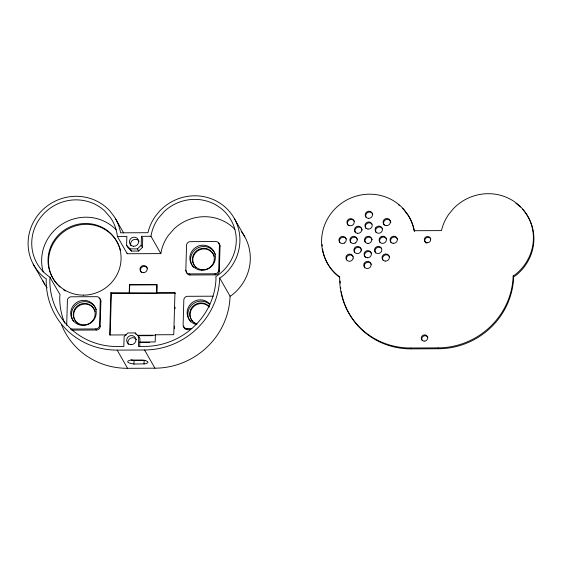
<?xml version="1.0" encoding="UTF-8"?>
<svg xmlns="http://www.w3.org/2000/svg" width="562" height="562" viewBox="0 0 562 562"><rect width="100%" height="100%" fill="white"/><g stroke="black" fill="none" stroke-linecap="round" stroke-linejoin="round"><path stroke-width="0.84" d="M66.681 325.475L67.412 300.389A3.688 3.548 -29.7 0 1 71.17 296.792L96.727 296.687A3.688 3.548 -29.7 0 1 100.275 300.248L100.893 301.337L100.169 326.417A3.688 3.548 -29.7 0 1 96.411 330.013L71.704 330.119M100.169 326.417L99.551 325.335L100.275 300.248M157.079 285.679L156.868 292.935L110.876 292.697L109.653 334.973L126.253 334.91M110.173 334.98L111.374 293.561L110.876 292.697M117.367 236.419L127.251 253.75L160.844 253.61L150.96 236.279L141.469 236.314L142.706 238.485L142.446 247.442L138.688 251.038L131.389 251.073L127.834 247.505L126.605 245.334L126.864 236.377L117.367 236.419L117.303 235.71A43.316 41.7 -29.7 0 0 110.391 217.487L104.658 210.905A43.316 41.7 -29.7 0 0 41.693 216.082A43.316 41.7 -29.7 0 0 49.849 277.108L60.022 294.614L59.727 297.333A70.046 67.433 -29.7 0 0 64.658 323.038M129.232 292.619L129.464 284.555L156.854 284.435L157.1 284.871L129.71 284.99L129.464 284.555M129.478 293.048L129.71 284.99M133.96 364.043L133.018 363.916A10.137 2.367 1.7 0 1 130.82 360.059L142.629 360.01A10.137 2.367 1.7 0 1 144.827 363.867L133.96 364.043L134.065 360.46L133.124 360.333A10.137 2.367 1.7 0 1 131.058 359.933M142.446 247.442L141.21 245.278L141.469 236.314M50.137 277.284L49.842 280.002A70.046 67.433 -29.7 0 0 117.591 346.522L123.83 346.494L124.118 336.554L127.869 332.957L135.175 332.922L138.723 336.49L138.435 346.438L144.673 346.41A70.046 67.433 -29.7 0 0 215.984 279.265L215.871 276.56L217.157 275.724A43.316 41.7 -29.7 0 0 227.097 214.375A43.316 41.7 -29.7 0 0 164.252 211.474L158.329 218.267A43.316 41.7 -29.7 0 0 151.262 234.565L150.96 236.279M139.741 346.115L139.959 338.661L138.723 336.49M144.034 364L144.139 360.418L144.933 360.284M156.854 284.435L156.615 292.5L174.972 292.423L173.742 334.706L155.393 334.783L155.182 341.949L139.776 342.012M174.438 328.672L174.515 326.079M175.014 308.819L175.063 307.098M186.444 271.418L185.825 270.329L186.549 245.25A3.688 3.548 -29.7 0 1 190.307 241.653L215.871 241.541A3.688 3.548 -29.7 0 1 219.419 245.109L220.037 246.191L219.306 271.277A3.688 3.548 -29.7 0 1 215.555 274.874L189.991 274.98A3.688 3.548 -29.7 0 1 186.542 272.338M219.306 271.277L218.688 270.196L219.419 245.109M160.844 253.61L161.146 251.895A43.316 41.7 -29.7 0 1 168.214 235.597L174.136 228.804A43.316 41.7 -29.7 0 1 234.797 229.261M126.605 245.334L130.152 248.903L137.451 248.875L141.21 245.278M219.679 278.021L221.639 276.834A46.997 45.241 -29.7 0 0 227.996 209.851A46.997 45.241 -29.7 0 0 159.587 211.115L155.288 216.391A46.997 45.241 -29.7 0 0 147.968 232.71L120.577 232.823A46.997 45.241 -29.7 0 0 114.191 216.56L110.201 211.326A46.997 45.241 -29.7 0 0 41.848 210.638A46.997 45.241 -29.7 0 0 44.328 277.586L46.217 278.752A73.734 70.981 -29.7 0 0 117.177 350.105L127.56 368.307L154.943 368.187A73.734 70.981 -29.7 0 0 226.753 315.682L227.561 312.957A73.734 70.981 -29.7 0 0 230.062 296.216L219.679 278.021A73.734 70.981 -29.7 0 1 144.567 349.993L117.177 350.105M230.062 296.216L232.015 295.036A46.997 45.241 -29.7 0 0 241.231 231.389M410.66 347.997L438.051 347.885A73.734 70.981 -29.7 0 0 513.162 275.914L515.115 274.727A46.997 45.241 -29.7 0 0 521.48 207.743A46.997 45.241 -29.7 0 0 453.07 209.008L448.771 214.284A46.997 45.241 -29.7 0 0 441.444 230.603L414.053 230.715A46.997 45.241 -29.7 0 0 407.675 214.452L403.685 209.219A46.997 45.241 -29.7 0 0 335.331 208.53A46.997 45.241 -29.7 0 0 337.811 275.478L339.701 276.644A73.734 70.981 -29.7 0 0 410.66 347.997L411.152 348.869L438.543 348.749A73.734 70.981 -29.7 0 0 513.654 276.778L515.614 275.598A46.997 45.241 -29.7 0 0 524.824 211.951M185.825 270.329A3.688 3.548 -29.7 0 0 189.373 273.898L214.937 273.792A3.688 3.548 -29.7 0 0 218.688 270.196M111.374 293.561L175.463 293.287M213.153 296.195L187.596 296.3A3.688 3.548 -29.7 0 0 183.837 299.897L183.114 324.984A3.688 3.548 -29.7 0 0 186.661 328.552L187.279 329.634L190.687 329.62M70.236 329.044L95.793 328.932A3.688 3.548 -29.7 0 0 99.551 325.335M186.661 328.552L191.768 328.531M137.669 335.289L155.639 335.219L155.393 334.783M137.367 335.725L152.288 335.669M140.029 342.448L149.443 342.406M134.065 360.46L144.139 360.418M339.56 277.122L338.303 276.342A46.997 45.241 -29.7 0 1 322.981 251.179M116.109 229.767L114.543 228.235A43.316 41.7 -29.7 0 0 62.649 223.817A43.316 41.7 -29.7 0 0 43.225 272.008M513.162 275.914L513.654 276.778M438.051 347.885L438.543 348.749M234.459 218.695L244.842 236.897M214.937 273.792L215.555 274.874M189.373 273.898L189.991 274.98M137.451 248.875L138.688 251.038M115.343 218.435L123.563 232.837M156.615 292.5L156.868 292.935M130.152 248.903L131.389 251.073M135.175 332.922L135.997 334.369M144.567 349.993L154.943 368.187M95.793 328.932L96.411 330.013M33.207 264.105L44.665 284.21M371.313 264.435L370.99 263.782A3.688 3.548 -29.7 0 0 364.668 264.281L364.345 265.173A3.688 3.548 -29.7 0 0 364.843 267.849M127.188 253.041L127.251 253.75M127.56 368.307A73.734 70.981 -29.7 0 1 62.438 326.922M62.157 326.283A73.734 70.981 -29.7 0 1 61.363 324.351M47.11 287.863A46.997 45.241 -29.7 0 1 42.607 280.34M57.851 284.955A36.867 35.49 -29.7 0 1 65.536 230.518A36.867 35.49 -29.7 0 1 118.758 245.278M119.046 245.966A36.867 35.49 -29.7 0 1 120.451 250.202M65.41 291.004A36.867 35.49 -29.7 0 1 63.513 289.795M59.986 287.034A36.867 35.49 -29.7 0 1 58.364 285.489M196.967 323.909A11.057 10.65 -29.7 0 1 191.628 307.857A11.057 10.65 -29.7 0 1 209.001 306.445M194.326 323.045A11.057 10.65 -29.7 0 1 193.454 322.342M192.668 321.548A11.057 10.65 -29.7 0 1 193.918 306.36A11.057 10.65 -29.7 0 1 209.366 307.091M196.707 324.611A12.905 12.42 -29.7 0 1 189.12 305.988A12.905 12.42 -29.7 0 1 209.774 304.077M190.785 321.963A12.905 12.42 -29.7 0 1 192.078 304.646A12.905 12.42 -29.7 0 1 209.745 304.569M187.279 329.634A3.688 3.548 -29.7 0 1 183.725 326.065M130.995 245.889A4.7 4.524 -29.7 0 1 133.032 239.946A4.7 4.524 -29.7 0 1 139.165 241.302M128.375 344.422A4.7 4.524 -29.7 0 1 130.187 338.415A4.7 4.524 -29.7 0 1 136.376 339.546M141.673 272.711A3.688 3.548 -29.7 0 1 142.088 267.027A3.688 3.548 -29.7 0 1 147.567 268.713M75.547 321.169A11.057 10.65 -29.7 0 1 79.895 305.257A11.057 10.65 -29.7 0 1 95.111 311.446M79.853 324.653A11.057 10.65 -29.7 0 1 77.9 323.536M77.029 322.834A11.057 10.65 -29.7 0 1 76.242 322.04M73.671 321.576A12.905 12.42 -29.7 0 1 78.483 303.143A12.905 12.42 -29.7 0 1 96.32 309.704M99.158 298.239A3.688 3.548 -29.7 0 1 100.893 301.337M194.684 266.023A11.057 10.65 -29.7 0 1 199.039 250.111A11.057 10.65 -29.7 0 1 214.248 256.307M196.173 267.688A11.057 10.65 -29.7 0 1 195.386 266.901M193.497 267.315A12.905 12.42 -29.7 0 1 197.122 248.285A12.905 12.42 -29.7 0 1 215.457 254.565M218.302 243.1A3.688 3.548 -29.7 0 1 220.037 246.191M414.552 231.579A46.997 45.241 -29.7 0 0 408.167 215.323L404.176 210.083A46.997 45.241 -29.7 0 0 402.673 208.474M322.841 250.462A46.997 45.241 -29.7 0 1 322.595 249.008M322.237 246.086A46.997 45.241 -29.7 0 1 322.138 244.618M398.289 204.568A46.997 45.241 -29.7 0 1 399.434 205.495M515.916 203.275A46.997 45.241 -29.7 0 1 520.426 207.048M522.47 209.148A46.997 45.241 -29.7 0 1 524.374 211.375M411.152 348.869A73.734 70.981 -29.7 0 1 341.19 291.488M340.769 288.713A73.734 70.981 -29.7 0 1 340.593 287.322M340.256 283.129A73.734 70.981 -29.7 0 1 340.179 281.028M426.312 243.206A3.224 3.105 -29.7 0 1 425.863 242.889M425.483 242.51A3.224 3.105 -29.7 0 1 426.228 237.923A3.224 3.105 -29.7 0 1 430.801 238.899M422.308 340.677A3.224 3.105 -29.7 0 1 423.46 336.16A3.224 3.105 -29.7 0 1 427.914 337.53M355.648 232.837A3.688 3.548 -29.7 0 1 357.306 227.336A3.688 3.548 -29.7 0 1 362.244 230.16M366.101 228.593A3.688 3.548 -29.7 0 1 366.916 223.564A3.688 3.548 -29.7 0 1 372.016 224.203M365.426 242.538A3.688 3.548 -29.7 0 1 367.344 237.431A3.688 3.548 -29.7 0 1 372.199 239.791M376.048 232.359A3.688 3.548 -29.7 0 1 375.767 229.64L376.154 228.776A3.688 3.548 -29.7 0 1 382.483 228.748M365.953 217.037A3.688 3.548 -29.7 0 1 368.068 212.345A3.688 3.548 -29.7 0 1 372.782 214.263M348.426 225.615A3.688 3.548 -29.7 0 1 348.939 220.241A3.688 3.548 -29.7 0 1 354.299 221.266M339.862 242.643A3.688 3.548 -29.7 0 1 344.127 237.375L344.998 237.726A3.688 3.548 -29.7 0 1 346.297 239.033M357.594 239.855A3.688 3.548 -29.7 0 0 355.95 237.684L355.079 237.326A3.688 3.548 -29.7 0 0 350.821 242.601M361.605 250.118A3.688 3.548 -29.7 0 0 357.327 247.413L356.42 247.744A3.688 3.548 -29.7 0 0 354.734 252.584M346.621 259.89A3.688 3.548 -29.7 0 1 347.955 255.682L348.798 255.225A3.688 3.548 -29.7 0 1 353.041 256.391M365.265 257.263A3.688 3.548 -29.7 0 1 366.494 251.973A3.688 3.548 -29.7 0 1 371.644 253.68M383.242 260.585A3.688 3.548 -29.7 0 1 384.471 255.296A3.688 3.548 -29.7 0 1 389.621 257.01M375.718 253.019A3.688 3.548 -29.7 0 1 376.54 247.99A3.688 3.548 -29.7 0 1 381.64 248.629A3.688 3.548 -29.7 0 1 377.608 253.511A3.688 3.548 -29.7 0 1 375.353 247.786A3.688 3.548 -29.7 0 1 381.598 248.573M380.038 242.475A3.688 3.548 -29.7 0 1 381.514 237.578L382.406 237.213A3.688 3.548 -29.7 0 1 386.466 238.864M391.243 242.819A3.688 3.548 -29.7 0 1 392.473 237.529A3.688 3.548 -29.7 0 1 397.622 239.236M384.275 225.116A3.688 3.548 -29.7 0 1 385.932 219.616A3.688 3.548 -29.7 0 1 390.864 222.44M353.161 258.176L352.873 259.082A3.688 3.548 -29.7 0 1 347.218 260.501A3.688 3.548 -29.7 0 1 347.457 254.818L348.307 254.354A3.688 3.548 -29.7 0 1 353.161 258.176M364.176 263.416L363.853 264.302A3.688 3.548 -29.7 0 0 367.597 268.524A3.688 3.548 -29.7 0 0 370.899 263.747L370.491 262.911A3.688 3.548 -29.7 0 0 364.176 263.416M375.662 227.912L375.268 228.776A3.688 3.548 -29.7 0 0 379.617 233.146L380.509 232.78A3.688 3.548 -29.7 0 0 381.429 227.139A3.688 3.548 -29.7 0 0 375.662 227.912M360.98 251.102L360.551 251.952A3.688 3.548 -29.7 0 1 354.77 252.478A3.688 3.548 -29.7 0 1 355.929 246.873L356.835 246.549A3.688 3.548 -29.7 0 1 360.98 251.102M344.323 243.072L343.431 243.43A3.688 3.548 -29.7 0 1 338.935 239.988A3.688 3.548 -29.7 0 1 343.635 236.511L344.499 236.862A3.688 3.548 -29.7 0 1 344.323 243.072M355.275 243.023L354.383 243.381A3.688 3.548 -29.7 0 1 349.887 239.946A3.688 3.548 -29.7 0 1 354.587 236.462L355.458 236.82A3.688 3.548 -29.7 0 1 355.275 243.023M381.914 236.349L381.022 236.707A3.688 3.548 -29.7 0 0 380.839 242.917L381.71 243.269A3.688 3.548 -29.7 0 0 386.41 239.791A3.688 3.548 -29.7 0 0 381.914 236.349M349.543 225.671L348.672 225.32A3.688 3.548 -29.7 0 1 348.082 219.686A3.688 3.548 -29.7 0 1 353.8 220.402L354.144 221.266A3.688 3.548 -29.7 0 1 349.543 225.671M83.71 295.134A36.867 35.49 -29.7 0 0 116.601 241.084A36.867 35.49 -29.7 0 0 53.341 241.688A36.867 35.49 -29.7 0 0 83.71 295.134M143.5 272.668A3.688 3.548 -29.7 0 0 146.815 267.28A3.688 3.548 -29.7 0 0 140.493 267.308A3.688 3.548 -29.7 0 0 143.5 272.668M133.531 246.282A4.7 4.524 -29.7 0 0 138.259 239.721A4.7 4.524 -29.7 0 0 130.236 239.166A4.7 4.524 -29.7 0 0 133.531 246.282M131.009 344.675A4.7 4.524 -29.7 0 0 135.491 337.952A4.7 4.524 -29.7 0 0 127.441 337.692A4.7 4.524 -29.7 0 0 131.009 344.675M83.914 324.913A11.057 10.65 -29.7 0 0 93.868 308.749A11.057 10.65 -29.7 0 0 74.894 308.826A11.057 10.65 -29.7 0 0 83.914 324.913M82.164 325.37A12.905 12.42 -29.7 0 0 95.154 307.372A12.905 12.42 -29.7 0 0 73.123 305.84A12.905 12.42 -29.7 0 0 82.164 325.37M203.051 269.767A11.057 10.65 -29.7 0 0 213.005 253.602A11.057 10.65 -29.7 0 0 194.03 253.687A11.057 10.65 -29.7 0 0 203.051 269.767M201.301 270.231A12.905 12.42 -29.7 0 0 214.298 252.233A12.905 12.42 -29.7 0 0 192.267 250.701A12.905 12.42 -29.7 0 0 201.301 270.231M427.401 242.749A3.224 3.105 -29.7 0 0 430.309 238.035A3.224 3.105 -29.7 0 0 424.774 238.056A3.224 3.105 -29.7 0 0 427.401 242.749M424.113 341.127A3.224 3.105 -29.7 0 0 427.422 336.659A3.224 3.105 -29.7 0 0 421.922 336.209A3.224 3.105 -29.7 0 0 424.113 341.127M357.537 233.328A3.688 3.548 -29.7 0 0 361.528 228.39A3.688 3.548 -29.7 0 0 355.282 227.603A3.688 3.548 -29.7 0 0 357.537 233.328M368.047 243.451A3.688 3.548 -29.7 0 0 371.363 238.063A3.688 3.548 -29.7 0 0 365.04 238.084A3.688 3.548 -29.7 0 0 368.047 243.451M367.984 229.085A3.688 3.548 -29.7 0 0 371.981 224.147A3.688 3.548 -29.7 0 0 365.729 223.36A3.688 3.548 -29.7 0 0 367.984 229.085M368.3 218.337A3.688 3.548 -29.7 0 0 372.29 213.398A3.688 3.548 -29.7 0 0 366.045 212.612A3.688 3.548 -29.7 0 0 368.3 218.337M367.155 257.754A3.688 3.548 -29.7 0 0 371.145 252.816A3.688 3.548 -29.7 0 0 364.9 252.029A3.688 3.548 -29.7 0 0 367.155 257.754M385.132 261.077A3.688 3.548 -29.7 0 0 389.122 256.139A3.688 3.548 -29.7 0 0 382.877 255.359A3.688 3.548 -29.7 0 0 385.132 261.077M393.133 243.311A3.688 3.548 -29.7 0 0 397.123 238.372A3.688 3.548 -29.7 0 0 390.878 237.585A3.688 3.548 -29.7 0 0 393.133 243.311M386.157 225.608A3.688 3.548 -29.7 0 0 390.154 220.669A3.688 3.548 -29.7 0 0 383.902 219.882A3.688 3.548 -29.7 0 0 386.157 225.608"/></g></svg>
